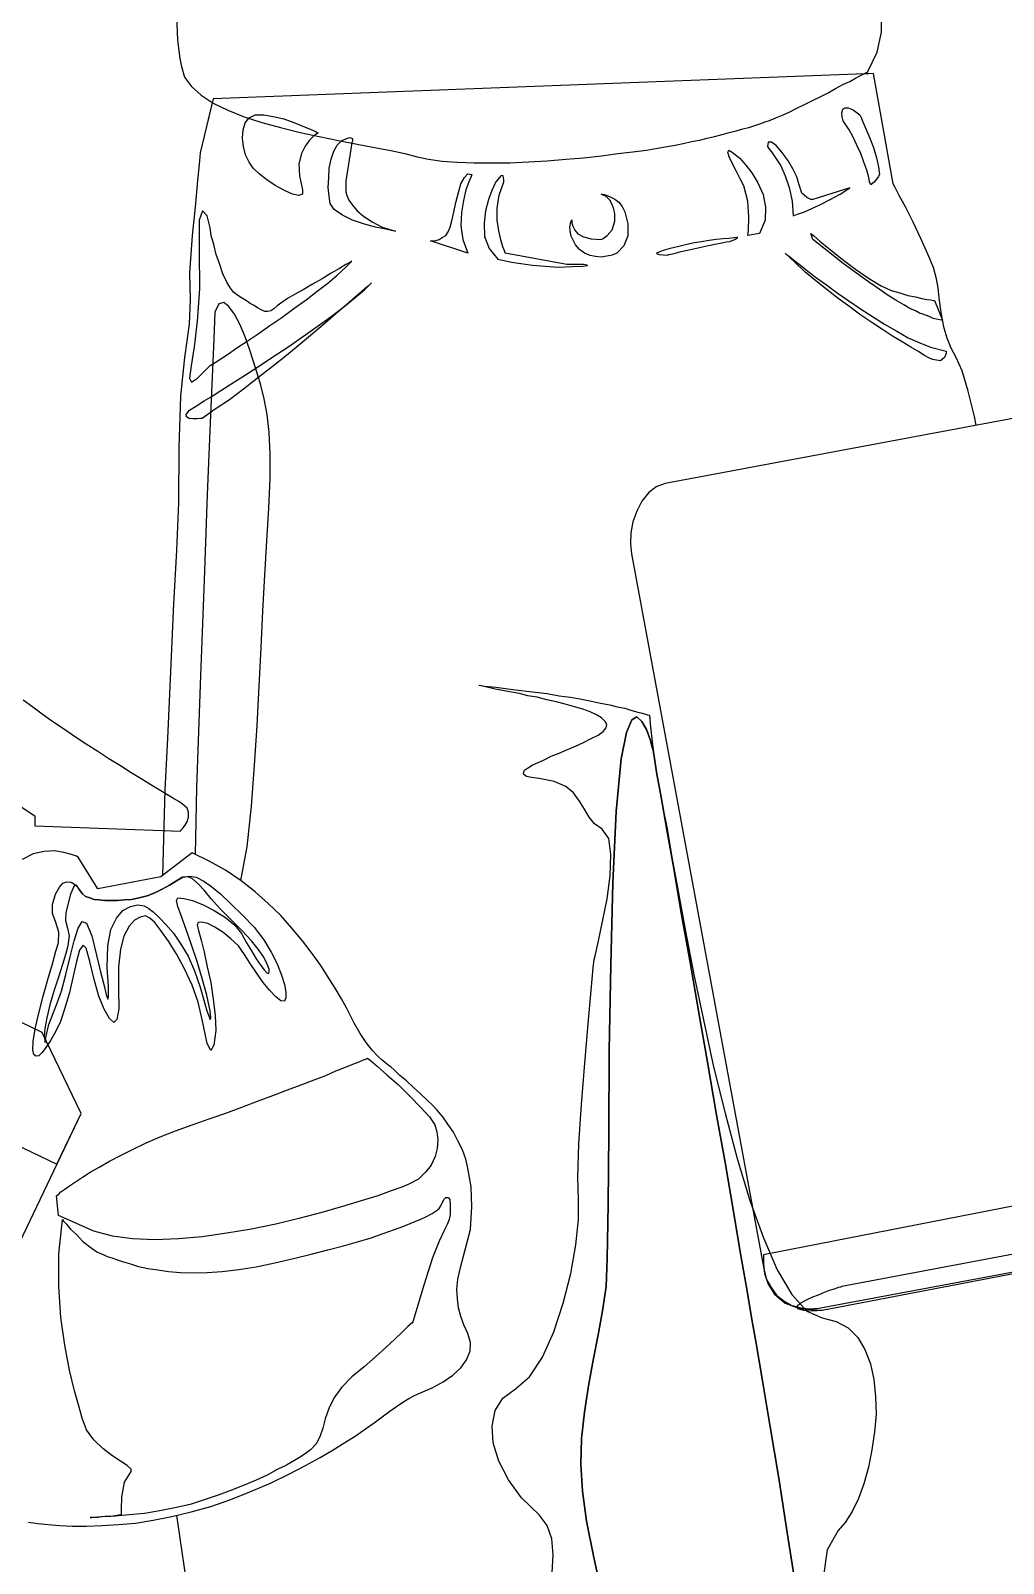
# Model space of a CAD drawing. Header units: millimetres. Extents: x -1620.99 to -1619.86, y 1846.27 to 1848.05.
# Drawn here: x -1620.681 to -1620.276, y 1846.72 to 1847.358 of the extents above; entities that cross this region are included whole.
import ezdxf

# ---------------------------------------------------------------- set-up
doc = ezdxf.new("R2010")
doc.units = ezdxf.units.MM
doc.header["$LTSCALE"] = 10
doc.layers.add('Humanos', color=2, linetype='Continuous')

msp = doc.modelspace()

# ---------------------------------------------------------------- linework, layer by layer
at = {"layer": 'Humanos'}
for points in [[(-1620.62007, 1847.36418), (-1620.61965, 1847.35451), (-1620.6186, 1847.34653), (-1620.61797, 1847.34337), (-1620.6167, 1847.33896), (-1620.61377, 1847.33497), (-1620.60977, 1847.3314), (-1620.60473, 1847.32804), (-1620.59863, 1847.32509), (-1620.59191, 1847.32236), (-1620.58456, 1847.32005), (-1620.57678, 1847.31795), (-1620.56858, 1847.31585), (-1620.5606, 1847.31416), (-1620.55261, 1847.31248), (-1620.54484, 1847.31101), (-1620.53749, 1847.30954), (-1620.53077, 1847.30828), (-1620.52488, 1847.30703), (-1620.51983, 1847.30576), (-1620.515, 1847.30471), (-1620.50933, 1847.30387), (-1620.50303, 1847.30345), (-1620.49609, 1847.30324), (-1620.48874, 1847.30324), (-1620.48117, 1847.30324), (-1620.4734, 1847.30366), (-1620.46563, 1847.30408), (-1620.45785, 1847.30471), (-1620.45029, 1847.30534), (-1620.44293, 1847.30618), (-1620.4362, 1847.30703), (-1620.4299, 1847.30786), (-1620.42423, 1847.30849), (-1620.41962, 1847.30933), (-1620.41562, 1847.30996), (-1620.41226, 1847.3106), (-1620.4089, 1847.31123), (-1620.40553, 1847.31206), (-1620.40218, 1847.3127), (-1620.39902, 1847.31353), (-1620.39587, 1847.31416), (-1620.39272, 1847.31501), (-1620.38978, 1847.31585), (-1620.38684, 1847.31648), (-1620.3841, 1847.31732), (-1620.38158, 1847.31795), (-1620.37906, 1847.31879), (-1620.37696, 1847.31942), (-1620.37485, 1847.32026), (-1620.37297, 1847.32089), (-1620.37128, 1847.32152), (-1620.36939, 1847.32236), (-1620.36729, 1847.3232), (-1620.36456, 1847.32447), (-1620.36162, 1847.32593), (-1620.35868, 1847.3274), (-1620.35531, 1847.32909), (-1620.35195, 1847.33077), (-1620.34859, 1847.33245), (-1620.34544, 1847.33412), (-1620.34249, 1847.33581), (-1620.33956, 1847.33707), (-1620.33724, 1847.33854), (-1620.33514, 1847.33959), (-1620.33346, 1847.34043), (-1620.33262, 1847.34086), (-1620.3322, 1847.34106), (-1620.3282, 1847.34926), (-1620.32632, 1847.35766), (-1620.32632, 1847.36585)], [(-1620.28688, 1847.19382), (-1620.28765, 1847.19754), (-1620.29017, 1847.20805), (-1620.2927, 1847.21646), (-1620.29522, 1847.22213), (-1620.29732, 1847.22591), (-1620.299, 1847.23011), (-1620.30026, 1847.23432), (-1620.30111, 1847.23852), (-1620.30173, 1847.24272), (-1620.30236, 1847.24692), (-1620.30278, 1847.25112), (-1620.30341, 1847.25491), (-1620.30467, 1847.25953), (-1620.30698, 1847.26521), (-1620.30993, 1847.27172), (-1620.31308, 1847.27845), (-1620.31623, 1847.28454), (-1620.31896, 1847.28958), (-1620.32085, 1847.29315), (-1620.32148, 1847.29441), (-1620.32968, 1847.34043), (-1620.60473, 1847.32992), (-1620.6102, 1847.30744), (-1620.6104, 1847.30408), (-1620.61125, 1847.29589), (-1620.6123, 1847.28475), (-1620.61355, 1847.27298), (-1620.6146, 1847.25722), (-1620.6144, 1847.24629), (-1620.61482, 1847.236), (-1620.6167, 1847.22213), (-1620.61839, 1847.20595), (-1620.61902, 1847.18452), (-1620.61923, 1847.16162), (-1620.62007, 1847.14166), (-1620.62133, 1847.11938), (-1620.62259, 1847.09122), (-1620.62385, 1847.06328), (-1620.6249, 1847.04185), (-1620.62592, 1847.00622)], [(-1620.28688, 1847.19382), (-1620.28765, 1847.19754), (-1620.29017, 1847.20805), (-1620.2927, 1847.21646), (-1620.29522, 1847.22213), (-1620.29732, 1847.22591), (-1620.299, 1847.23011), (-1620.30026, 1847.23432), (-1620.30111, 1847.23852), (-1620.30173, 1847.24272), (-1620.30236, 1847.24692), (-1620.30278, 1847.25112), (-1620.30341, 1847.25491), (-1620.30467, 1847.25953), (-1620.30698, 1847.26521), (-1620.30993, 1847.27172), (-1620.31308, 1847.27845), (-1620.31623, 1847.28454), (-1620.31896, 1847.28958), (-1620.32085, 1847.29315), (-1620.32148, 1847.29441), (-1620.32968, 1847.34043), (-1620.33367, 1847.34022), (-1620.33367, 1847.34043)], [(-1620.60515, 1847.32824), (-1620.6102, 1847.30744), (-1620.6104, 1847.30408), (-1620.61125, 1847.29589), (-1620.6123, 1847.28475), (-1620.61355, 1847.27298), (-1620.6146, 1847.25722), (-1620.6144, 1847.24629), (-1620.61482, 1847.236), (-1620.6167, 1847.22213), (-1620.61839, 1847.20595), (-1620.61902, 1847.18452), (-1620.61923, 1847.16162), (-1620.62007, 1847.14166), (-1620.62133, 1847.11938), (-1620.62259, 1847.09122), (-1620.62385, 1847.06328), (-1620.6249, 1847.04185), (-1620.62592, 1847.00622)], [(-1620.56102, 1847.31563), (-1620.56145, 1847.31543), (-1620.56291, 1847.31438), (-1620.5646, 1847.3127), (-1620.56648, 1847.31018), (-1620.56795, 1847.30703), (-1620.56901, 1847.30282), (-1620.5688, 1847.29778), (-1620.56753, 1847.29189), (-1620.56753, 1847.29021), (-1620.56901, 1847.28958), (-1620.57174, 1847.29021), (-1620.5751, 1847.29169), (-1620.57889, 1847.29379), (-1620.58246, 1847.29609), (-1620.58561, 1847.29861), (-1620.58813, 1847.30093), (-1620.58981, 1847.30345), (-1620.59128, 1847.3066), (-1620.59212, 1847.30996), (-1620.59254, 1847.31353), (-1620.59233, 1847.3169), (-1620.59149, 1847.31984), (-1620.58981, 1847.32194), (-1620.58729, 1847.3232), (-1620.58372, 1847.3232), (-1620.57972, 1847.32257), (-1620.57531, 1847.32152), (-1620.57111, 1847.32005), (-1620.56712, 1847.31837), (-1620.56396, 1847.31711), (-1620.56186, 1847.31606), (-1620.56102, 1847.31563)], [(-1620.33535, 1847.3232), (-1620.33494, 1847.32236), (-1620.33409, 1847.32026), (-1620.33283, 1847.31732), (-1620.33115, 1847.31353), (-1620.32968, 1847.30954), (-1620.32842, 1847.30534), (-1620.32758, 1847.30156), (-1620.32715, 1847.29841), (-1620.32779, 1847.29736), (-1620.32925, 1847.29526), (-1620.33073, 1847.29399), (-1620.33136, 1847.29526), (-1620.33157, 1847.29714), (-1620.33241, 1847.30009), (-1620.33367, 1847.30345), (-1620.33494, 1847.30703), (-1620.33661, 1847.3106), (-1620.33829, 1847.31416), (-1620.33977, 1847.3169), (-1620.34124, 1847.319), (-1620.34229, 1847.32068), (-1620.34271, 1847.32236), (-1620.34292, 1847.32404), (-1620.34249, 1847.32552), (-1620.34166, 1847.32614), (-1620.34019, 1847.32614), (-1620.33809, 1847.3253), (-1620.33535, 1847.3232)], [(-1620.54694, 1847.31165), (-1620.54736, 1847.30891), (-1620.54841, 1847.30261), (-1620.54946, 1847.29567), (-1620.54946, 1847.29105), (-1620.54904, 1847.28958), (-1620.54821, 1847.28769), (-1620.54674, 1847.28559), (-1620.54484, 1847.28327), (-1620.54211, 1847.28097), (-1620.53854, 1847.27865), (-1620.53434, 1847.27635), (-1620.52887, 1847.27466), (-1620.52992, 1847.27487), (-1620.53287, 1847.2755), (-1620.53707, 1847.27635), (-1620.54169, 1847.2776), (-1620.54674, 1847.27928), (-1620.55094, 1847.28139), (-1620.5543, 1847.2837), (-1620.55598, 1847.28622), (-1620.5564, 1847.28937), (-1620.55682, 1847.29294), (-1620.55661, 1847.29694), (-1620.5564, 1847.30093), (-1620.55556, 1847.30471), (-1620.55451, 1847.30808), (-1620.55304, 1847.3106), (-1620.55114, 1847.31248), (-1620.54799, 1847.31375), (-1620.54674, 1847.31333), (-1620.54674, 1847.31228), (-1620.54694, 1847.31165)], [(-1620.38536, 1847.30513), (-1620.38473, 1847.30429), (-1620.38284, 1847.30219), (-1620.38032, 1847.29904), (-1620.3778, 1847.29484), (-1620.3757, 1847.29), (-1620.37465, 1847.28475), (-1620.37485, 1847.27928), (-1620.37717, 1847.27382), (-1620.382, 1847.27298), (-1620.38179, 1847.27508), (-1620.38158, 1847.28055), (-1620.382, 1847.28727), (-1620.38368, 1847.29357), (-1620.38516, 1847.29651), (-1620.38684, 1847.29988), (-1620.38851, 1847.30303), (-1620.38978, 1847.30576), (-1620.39041, 1847.30765), (-1620.38999, 1847.30849), (-1620.38851, 1847.30765), (-1620.38536, 1847.30513)], [(-1620.3738, 1847.30996), (-1620.37339, 1847.30933), (-1620.37212, 1847.30786), (-1620.37045, 1847.30534), (-1620.36834, 1847.30198), (-1620.36645, 1847.29778), (-1620.36477, 1847.29294), (-1620.36351, 1847.28727), (-1620.36309, 1847.28117), (-1620.36246, 1847.28139), (-1620.36098, 1847.28202), (-1620.35846, 1847.28285), (-1620.35531, 1847.28412), (-1620.35174, 1847.2858), (-1620.34775, 1847.2879), (-1620.34354, 1847.29021), (-1620.33956, 1847.29274), (-1620.35489, 1847.2879), (-1620.35573, 1847.2879), (-1620.35741, 1847.28874), (-1620.35951, 1847.29063), (-1620.36078, 1847.29441), (-1620.36162, 1847.29736), (-1620.3633, 1847.30072), (-1620.3654, 1847.30429), (-1620.36792, 1847.30765), (-1620.37023, 1847.31038), (-1620.37212, 1847.31185), (-1620.3736, 1847.31185), (-1620.3738, 1847.30996)], [(-1620.49694, 1847.29841), (-1620.49735, 1847.29756), (-1620.49819, 1847.29526), (-1620.49946, 1847.29189), (-1620.50051, 1847.28748), (-1620.50134, 1847.28244), (-1620.50156, 1847.27697), (-1620.50072, 1847.2713), (-1620.49861, 1847.26563), (-1620.51416, 1847.27067), (-1620.51395, 1847.27067), (-1620.51311, 1847.27067), (-1620.51206, 1847.27088), (-1620.51059, 1847.2713), (-1620.50933, 1847.27214), (-1620.50786, 1847.27298), (-1620.50681, 1847.27445), (-1620.50597, 1847.27635), (-1620.50534, 1847.27907), (-1620.50449, 1847.28265), (-1620.50366, 1847.28664), (-1620.50261, 1847.29084), (-1620.50156, 1847.29441), (-1620.50009, 1847.29714), (-1620.49861, 1847.29861), (-1620.49694, 1847.29841)], [(-1620.48705, 1847.29526), (-1620.48748, 1847.29441), (-1620.48874, 1847.29169), (-1620.49, 1847.2879), (-1620.49126, 1847.28327), (-1620.49189, 1847.27802), (-1620.49168, 1847.27256), (-1620.48979, 1847.26751), (-1620.48622, 1847.26311), (-1620.48558, 1847.26289), (-1620.48348, 1847.26248), (-1620.48055, 1847.26184), (-1620.47655, 1847.26121), (-1620.47171, 1847.26058), (-1620.46646, 1847.26016), (-1620.461, 1847.25974), (-1620.45512, 1847.25995), (-1620.4507, 1847.26016), (-1620.44882, 1847.26038), (-1620.44902, 1847.26058), (-1620.45049, 1847.26079), (-1620.45259, 1847.26079), (-1620.45491, 1847.26079), (-1620.45659, 1847.26079), (-1620.45743, 1847.26079), (-1620.48307, 1847.26563), (-1620.48327, 1847.26626), (-1620.48412, 1847.26815), (-1620.48495, 1847.27109), (-1620.4858, 1847.27487), (-1620.48643, 1847.27928), (-1620.48643, 1847.28433), (-1620.48558, 1847.28979), (-1620.4837, 1847.29526), (-1620.4837, 1847.29609), (-1620.4839, 1847.29778), (-1620.48475, 1847.29799), (-1620.48705, 1847.29526)], [(-1620.45532, 1847.2795), (-1620.45532, 1847.27907), (-1620.45532, 1847.27802), (-1620.45491, 1847.27677), (-1620.45407, 1847.27508), (-1620.45281, 1847.27361), (-1620.45049, 1847.27235), (-1620.44734, 1847.27151), (-1620.44314, 1847.2713), (-1620.4423, 1847.27172), (-1620.44062, 1847.27298), (-1620.43852, 1847.27529), (-1620.43747, 1847.27887), (-1620.43747, 1847.27928), (-1620.43747, 1847.28033), (-1620.43747, 1847.28202), (-1620.43788, 1847.2839), (-1620.43852, 1847.2858), (-1620.43957, 1847.28769), (-1620.44104, 1847.28916), (-1620.44314, 1847.29021), (-1620.44272, 1847.29021), (-1620.44188, 1847.29), (-1620.44062, 1847.28958), (-1620.43915, 1847.28895), (-1620.43747, 1847.28811), (-1620.43578, 1847.28685), (-1620.43431, 1847.28496), (-1620.43326, 1847.28285), (-1620.432, 1847.27782), (-1620.432, 1847.27277), (-1620.43368, 1847.26857), (-1620.43663, 1847.26563), (-1620.43852, 1847.26478), (-1620.44083, 1847.26436), (-1620.44314, 1847.26395), (-1620.44545, 1847.26416), (-1620.44777, 1847.26458), (-1620.45007, 1847.26563), (-1620.45217, 1847.2671), (-1620.45386, 1847.26899), (-1620.45575, 1847.27298), (-1620.45617, 1847.27635), (-1620.45575, 1847.27865), (-1620.45532, 1847.2795)], [(-1620.60599, 1847.21876), (-1620.60536, 1847.21919), (-1620.60389, 1847.22003), (-1620.60158, 1847.2215), (-1620.59843, 1847.2236), (-1620.59486, 1847.22612), (-1620.59065, 1847.22885), (-1620.58602, 1847.232), (-1620.58119, 1847.23537), (-1620.57615, 1847.23873), (-1620.57111, 1847.24251), (-1620.56607, 1847.24609), (-1620.56145, 1847.24966), (-1620.55703, 1847.25302), (-1620.55304, 1847.25638), (-1620.54968, 1847.25953), (-1620.54694, 1847.26226), (-1620.54757, 1847.26184), (-1620.54946, 1847.26079), (-1620.55219, 1847.25911), (-1620.55556, 1847.25722), (-1620.55934, 1847.25491), (-1620.56333, 1847.25259), (-1620.56733, 1847.25029), (-1620.5709, 1847.24839), (-1620.57384, 1847.24672), (-1620.57615, 1847.24504), (-1620.57804, 1847.24356), (-1620.57952, 1847.2423), (-1620.58077, 1847.24146), (-1620.58204, 1847.24125), (-1620.58329, 1847.24125), (-1620.58477, 1847.24188), (-1620.58624, 1847.24272), (-1620.58771, 1847.24377), (-1620.58939, 1847.24461), (-1620.59086, 1847.24567), (-1620.59233, 1847.2465), (-1620.59359, 1847.24734), (-1620.59506, 1847.24839), (-1620.59633, 1847.24924), (-1620.59758, 1847.25092), (-1620.59906, 1847.25344), (-1620.60074, 1847.25701), (-1620.602, 1847.26079), (-1620.60347, 1847.265), (-1620.60452, 1847.2692), (-1620.60557, 1847.27298), (-1620.60599, 1847.27613), (-1620.60725, 1847.28117), (-1620.60915, 1847.28327), (-1620.61061, 1847.27928), (-1620.61061, 1847.26646), (-1620.6104, 1847.25071), (-1620.61145, 1847.23725), (-1620.61272, 1847.22655), (-1620.61397, 1847.21856), (-1620.6146, 1847.21351), (-1620.61377, 1847.21183), (-1620.61125, 1847.21351), (-1620.60599, 1847.21876)], [(-1620.41562, 1847.26478), (-1620.41478, 1847.265), (-1620.41268, 1847.26541), (-1620.40973, 1847.26626), (-1620.40595, 1847.2671), (-1620.40218, 1847.26793), (-1620.39839, 1847.26878), (-1620.39503, 1847.26941), (-1620.39272, 1847.26983), (-1620.39104, 1847.27025), (-1620.38956, 1847.27046), (-1620.38851, 1847.27088), (-1620.38746, 1847.2713), (-1620.38684, 1847.27172), (-1620.38641, 1847.27193), (-1620.38621, 1847.27214), (-1620.38621, 1847.27214), (-1620.38662, 1847.27214), (-1620.38789, 1847.27193), (-1620.38999, 1847.27172), (-1620.39229, 1847.27151), (-1620.39524, 1847.2713), (-1620.39818, 1847.27088), (-1620.40133, 1847.27025), (-1620.40428, 1847.26983), (-1620.40743, 1847.2692), (-1620.41079, 1847.26836), (-1620.41436, 1847.26751), (-1620.4173, 1847.26668), (-1620.4194, 1847.26583), (-1620.42004, 1847.26541), (-1620.41899, 1847.265), (-1620.41562, 1847.26478)], [(-1620.30678, 1847.23936), (-1620.30698, 1847.23936), (-1620.30741, 1847.23957), (-1620.30804, 1847.23978), (-1620.30909, 1847.2402), (-1620.31056, 1847.24062), (-1620.31224, 1847.24146), (-1620.31455, 1847.24251), (-1620.31707, 1847.24399), (-1620.32001, 1847.24567), (-1620.32358, 1847.24797), (-1620.32737, 1847.25049), (-1620.33178, 1847.25365), (-1620.33682, 1847.25722), (-1620.34229, 1847.26121), (-1620.34838, 1847.26605), (-1620.35489, 1847.2713), (-1620.35573, 1847.27382), (-1620.35468, 1847.27298), (-1620.35195, 1847.27046), (-1620.34775, 1847.2671), (-1620.34271, 1847.26311), (-1620.33724, 1847.2589), (-1620.33178, 1847.25512), (-1620.32653, 1847.25197), (-1620.32232, 1847.25007), (-1620.31875, 1847.24902), (-1620.31539, 1847.24797), (-1620.31224, 1847.24734), (-1620.30951, 1847.24672), (-1620.30741, 1847.24629), (-1620.30573, 1847.24609), (-1620.30467, 1847.24587), (-1620.30426, 1847.24587), (-1620.30089, 1847.23768), (-1620.30152, 1847.23768), (-1620.30278, 1847.23789), (-1620.30488, 1847.23831), (-1620.30678, 1847.23936)], [(-1620.36645, 1847.26563), (-1620.36603, 1847.26521), (-1620.36477, 1847.26436), (-1620.36288, 1847.26268), (-1620.36015, 1847.26058), (-1620.357, 1847.25806), (-1620.35343, 1847.25533), (-1620.34922, 1847.25239), (-1620.34481, 1847.24902), (-1620.33997, 1847.24567), (-1620.33514, 1847.2423), (-1620.3301, 1847.23915), (-1620.32505, 1847.236), (-1620.32001, 1847.23305), (-1620.31518, 1847.23033), (-1620.31035, 1847.22822), (-1620.30593, 1847.22633), (-1620.29942, 1847.22465), (-1620.29942, 1847.22381), (-1620.30005, 1847.22213), (-1620.30173, 1847.22066), (-1620.30509, 1847.22129), (-1620.30656, 1847.22192), (-1620.30846, 1847.22297), (-1620.31119, 1847.22465), (-1620.31413, 1847.22633), (-1620.3177, 1847.22865), (-1620.3217, 1847.23095), (-1620.3259, 1847.23368), (-1620.33031, 1847.23663), (-1620.33494, 1847.23978), (-1620.33956, 1847.24314), (-1620.34439, 1847.24672), (-1620.34901, 1847.25029), (-1620.35363, 1847.25407), (-1620.35826, 1847.25785), (-1620.36246, 1847.26184), (-1620.36645, 1847.26563)], [(-1619.94199, 1847.25827), (-1620.41647, 1847.1696), (-1620.42024, 1847.16814), (-1620.42339, 1847.16562), (-1620.42612, 1847.16225), (-1620.42822, 1847.15805), (-1620.4299, 1847.15363), (-1620.43074, 1847.14901), (-1620.43095, 1847.14439), (-1620.43053, 1847.14019), (-1620.37527, 1846.84159), (-1620.37422, 1846.83781), (-1620.37234, 1846.83445), (-1620.37002, 1846.8313), (-1620.36708, 1846.82899), (-1620.36393, 1846.82709), (-1620.36015, 1846.82604), (-1620.35636, 1846.82562), (-1620.35238, 1846.82584), (-1619.8779, 1846.91451)], [(-1619.94199, 1847.25827), (-1620.41647, 1847.1696), (-1620.42024, 1847.16814), (-1620.42339, 1847.16562), (-1620.42612, 1847.16225), (-1620.42822, 1847.15805), (-1620.4299, 1847.15363), (-1620.43074, 1847.14901), (-1620.43095, 1847.14439), (-1620.43053, 1847.14019), (-1620.37527, 1846.84159), (-1620.37422, 1846.83781), (-1620.37234, 1846.83445), (-1620.37002, 1846.8313), (-1620.36708, 1846.82899), (-1620.36393, 1846.82709), (-1620.36015, 1846.82604), (-1620.35636, 1846.82562), (-1620.35238, 1846.82584), (-1619.8779, 1846.91451)], [(-1620.61103, 1847.20237), (-1620.6104, 1847.2028), (-1620.60851, 1847.20406), (-1620.60557, 1847.20574), (-1620.60158, 1847.20826), (-1620.59696, 1847.21121), (-1620.5917, 1847.21456), (-1620.58582, 1847.21835), (-1620.57994, 1847.22234), (-1620.57363, 1847.22633), (-1620.56753, 1847.23075), (-1620.56145, 1847.23495), (-1620.55556, 1847.23915), (-1620.55031, 1847.24314), (-1620.54568, 1847.24692), (-1620.54169, 1847.25029), (-1620.53875, 1847.25323), (-1620.53917, 1847.25281), (-1620.54064, 1847.25154), (-1620.54274, 1847.24966), (-1620.54568, 1847.24714), (-1620.54926, 1847.24399), (-1620.55346, 1847.24041), (-1620.55808, 1847.23642), (-1620.56333, 1847.232), (-1620.56858, 1847.2276), (-1620.57426, 1847.22297), (-1620.58014, 1847.21814), (-1620.58624, 1847.21351), (-1620.59212, 1847.20889), (-1620.59801, 1847.20447), (-1620.60389, 1847.20049), (-1620.60935, 1847.1967), (-1620.60998, 1847.1967), (-1620.61145, 1847.19649), (-1620.61313, 1847.19649), (-1620.61482, 1847.1967), (-1620.61587, 1847.19734), (-1620.61608, 1847.19839), (-1620.6146, 1847.20007), (-1620.61103, 1847.20237)], [(-1620.59323, 1847.00407), (-1620.59065, 1847.0181), (-1620.58876, 1847.03512), (-1620.5875, 1847.05214), (-1620.58645, 1847.06875), (-1620.58561, 1847.08514), (-1620.58477, 1847.10111), (-1620.58414, 1847.11645), (-1620.58329, 1847.13136), (-1620.58246, 1847.14565), (-1620.58162, 1847.15931), (-1620.58099, 1847.17171), (-1620.58099, 1847.182), (-1620.5814, 1847.19082), (-1620.58224, 1847.19839), (-1620.58351, 1847.2049), (-1620.58497, 1847.21057), (-1620.58645, 1847.21561), (-1620.58792, 1847.22045), (-1620.5896, 1847.22549), (-1620.59149, 1847.23075), (-1620.59359, 1847.236), (-1620.59591, 1847.2402), (-1620.59821, 1847.24335), (-1620.60031, 1847.24504), (-1620.60241, 1847.2444), (-1620.6041, 1847.24104)], [(-1620.6041, 1847.24104), (-1620.60452, 1847.2297), (-1620.60578, 1847.20132), (-1620.60725, 1847.16498), (-1620.60851, 1847.12926), (-1620.60998, 1847.08954), (-1620.61166, 1847.04269), (-1620.61233, 1847.01501)], [(-1620.46352, 1846.71573), (-1620.46311, 1846.72308), (-1620.46373, 1846.7298), (-1620.46563, 1846.73527), (-1620.46898, 1846.73969), (-1620.47634, 1846.74682), (-1620.4818, 1846.75439), (-1620.4858, 1846.76216), (-1620.4881, 1846.76973), (-1620.48853, 1846.77667), (-1620.48727, 1846.78317), (-1620.48412, 1846.78843), (-1620.47886, 1846.79221), (-1620.47298, 1846.79726), (-1620.46751, 1846.80545), (-1620.46289, 1846.81596), (-1620.4589, 1846.82794), (-1620.45575, 1846.84033), (-1620.45364, 1846.85231), (-1620.45259, 1846.86282), (-1620.45259, 1846.87101), (-1620.45281, 1846.88047), (-1620.45239, 1846.89433), (-1620.45134, 1846.91072), (-1620.44987, 1846.92796), (-1620.4486, 1846.94435), (-1620.44734, 1846.95822), (-1620.4465, 1846.96767), (-1620.44608, 1846.97124), (-1620.44545, 1846.97334), (-1620.44419, 1846.97902), (-1620.44251, 1846.987), (-1620.44062, 1846.99646), (-1620.43936, 1847.00612), (-1620.43915, 1847.01495), (-1620.43999, 1847.02168), (-1620.44272, 1847.02546), (-1620.44587, 1847.02777), (-1620.44819, 1847.0305), (-1620.45007, 1847.03387), (-1620.45217, 1847.03722), (-1620.4547, 1847.04059), (-1620.45785, 1847.04332), (-1620.46268, 1847.04542), (-1620.46898, 1847.04668), (-1620.47214, 1847.0471), (-1620.47424, 1847.04752), (-1620.47529, 1847.04836), (-1620.4755, 1847.04899), (-1620.47508, 1847.05004), (-1620.47382, 1847.05088), (-1620.47193, 1847.05214), (-1620.46961, 1847.05319), (-1620.46688, 1847.05446), (-1620.46394, 1847.05593), (-1620.46058, 1847.05719), (-1620.45722, 1847.05866), (-1620.45386, 1847.06013), (-1620.45049, 1847.0616), (-1620.44734, 1847.06328), (-1620.4444, 1847.06475), (-1620.4423, 1847.06622), (-1620.44104, 1847.0677), (-1620.44083, 1847.06916), (-1620.44146, 1847.07043), (-1620.44293, 1847.0719), (-1620.44503, 1847.07315), (-1620.44777, 1847.07442), (-1620.4507, 1847.07547), (-1620.45427, 1847.07652), (-1620.45806, 1847.07757), (-1620.46184, 1847.07862), (-1620.46583, 1847.07946), (-1620.46983, 1847.08051), (-1620.47361, 1847.08114), (-1620.47718, 1847.08198), (-1620.48055, 1847.08261), (-1620.48727, 1847.08387), (-1620.49189, 1847.08492), (-1620.49399, 1847.08534), (-1620.49399, 1847.08555), (-1620.49168, 1847.08514), (-1620.48705, 1847.08472), (-1620.47991, 1847.08366), (-1620.47066, 1847.08261), (-1620.46563, 1847.08198), (-1620.46058, 1847.08114), (-1620.45596, 1847.08051), (-1620.45134, 1847.07967), (-1620.44713, 1847.07883), (-1620.44335, 1847.07799), (-1620.43957, 1847.07736), (-1620.43642, 1847.07652), (-1620.43326, 1847.07589), (-1620.43074, 1847.07505), (-1620.42843, 1847.07442), (-1620.42654, 1847.074), (-1620.42507, 1847.07358), (-1620.42381, 1847.07315), (-1620.42318, 1847.07295), (-1620.42297, 1847.07295), (-1620.42276, 1847.06938), (-1620.42172, 1847.06076), (-1620.42024, 1847.04941), (-1620.41814, 1847.03849), (-1620.4173, 1847.03387), (-1620.41562, 1847.02567), (-1620.41373, 1847.0139), (-1620.411, 1846.99961), (-1620.40806, 1846.98301), (-1620.40448, 1846.96494), (-1620.40049, 1846.94603), (-1620.39629, 1846.92649), (-1620.39146, 1846.90715), (-1620.38641, 1846.88824), (-1620.38116, 1846.8708), (-1620.37549, 1846.85525), (-1620.36982, 1846.84181), (-1620.36372, 1846.83151), (-1620.35741, 1846.82457), (-1620.35111, 1846.82184), (-1620.34523, 1846.82037), (-1620.34019, 1846.81764), (-1620.33619, 1846.81365), (-1620.33325, 1846.8086), (-1620.33094, 1846.80272), (-1620.32947, 1846.79621), (-1620.32884, 1846.78906), (-1620.32863, 1846.78171), (-1620.32925, 1846.77435), (-1620.33031, 1846.76678), (-1620.33178, 1846.75965), (-1620.33367, 1846.75271), (-1620.33599, 1846.74662), (-1620.3385, 1846.74115), (-1620.34144, 1846.73653), (-1620.34439, 1846.73317), (-1620.34901, 1846.72518), (-1620.35069, 1846.71341)], [(-1620.68563, 1847.03533), (-1620.67911, 1847.03113), (-1620.67911, 1847.02693), (-1620.61839, 1847.02462), (-1620.61818, 1847.02503), (-1620.61734, 1847.02588), (-1620.6165, 1847.02713), (-1620.61545, 1847.02882), (-1620.61502, 1847.03071), (-1620.61502, 1847.0326), (-1620.61565, 1847.03428), (-1620.61755, 1847.03597), (-1620.61902, 1847.03702), (-1620.62133, 1847.03827), (-1620.62406, 1847.03995), (-1620.62721, 1847.04185), (-1620.63079, 1847.04395), (-1620.63478, 1847.04647), (-1620.63898, 1847.04899), (-1620.64339, 1847.05193), (-1620.64823, 1847.05488), (-1620.65285, 1847.05781), (-1620.65768, 1847.06096), (-1620.66252, 1847.06412), (-1620.66714, 1847.06727), (-1620.67155, 1847.07021), (-1620.67596, 1847.07337), (-1620.67996, 1847.0763), (-1620.68395, 1847.07925)], [(-1620.68563, 1847.03533), (-1620.67911, 1847.03113), (-1620.67911, 1847.02693), (-1620.61839, 1847.02462), (-1620.61818, 1847.02503), (-1620.61734, 1847.02588), (-1620.6165, 1847.02713), (-1620.61545, 1847.02882), (-1620.61502, 1847.03071), (-1620.61502, 1847.0326), (-1620.61565, 1847.03428), (-1620.61755, 1847.03597), (-1620.61902, 1847.03702), (-1620.62133, 1847.03827), (-1620.62406, 1847.03995), (-1620.62721, 1847.04185), (-1620.63079, 1847.04395), (-1620.63478, 1847.04647), (-1620.63898, 1847.04899), (-1620.64339, 1847.05193), (-1620.64823, 1847.05488), (-1620.65285, 1847.05781), (-1620.65768, 1847.06096), (-1620.66252, 1847.06412), (-1620.66714, 1847.06727), (-1620.67155, 1847.07021), (-1620.67596, 1847.07337), (-1620.67996, 1847.0763), (-1620.68395, 1847.07925)], [(-1620.36183, 1846.70858), (-1620.36561, 1846.73233), (-1620.36918, 1846.75502), (-1620.37275, 1846.77645), (-1620.3759, 1846.79558), (-1620.37864, 1846.81197), (-1620.38032, 1846.82121), (-1620.38242, 1846.83382), (-1620.38516, 1846.84937), (-1620.38809, 1846.86702), (-1620.39146, 1846.88656), (-1620.39524, 1846.90715), (-1620.39881, 1846.92838), (-1620.4026, 1846.94981), (-1620.40617, 1846.97083), (-1620.40973, 1846.99057), (-1620.41289, 1847.00907), (-1620.41583, 1847.02525), (-1620.41814, 1847.0389), (-1620.42004, 1847.0492), (-1620.42109, 1847.05593), (-1620.4215, 1847.05824), (-1620.42192, 1847.05971), (-1620.42276, 1847.06286), (-1620.42423, 1847.06706), (-1620.42612, 1847.07043), (-1620.42822, 1847.07232), (-1620.43032, 1847.07105), (-1620.43263, 1847.0658), (-1620.43473, 1847.05488), (-1620.43683, 1847.03282), (-1620.43831, 1847.00319), (-1620.43915, 1846.96893), (-1620.43978, 1846.93321), (-1620.43999, 1846.89875), (-1620.4402, 1846.86891), (-1620.44062, 1846.84664), (-1620.44104, 1846.83487), (-1620.44251, 1846.82479), (-1620.4444, 1846.8147), (-1620.4465, 1846.80419), (-1620.44839, 1846.79348), (-1620.45007, 1846.78255), (-1620.45134, 1846.77162), (-1620.45154, 1846.7607), (-1620.45092, 1846.74956), (-1620.44924, 1846.73716), (-1620.44629, 1846.72266), (-1620.44272, 1846.70606)], [(-1620.44272, 1846.70606), (-1620.44629, 1846.72266), (-1620.44924, 1846.73716), (-1620.45092, 1846.74956), (-1620.45154, 1846.7607), (-1620.45134, 1846.77162), (-1620.45007, 1846.78255), (-1620.44839, 1846.79348), (-1620.4465, 1846.80419), (-1620.4444, 1846.8147), (-1620.44251, 1846.82479), (-1620.44104, 1846.83487), (-1620.44062, 1846.84664), (-1620.4402, 1846.86891), (-1620.43999, 1846.89875), (-1620.43978, 1846.93321), (-1620.43915, 1846.96893), (-1620.43831, 1847.00319), (-1620.43683, 1847.03282), (-1620.43473, 1847.05488), (-1620.43263, 1847.0658), (-1620.43032, 1847.07105), (-1620.42822, 1847.07232), (-1620.42612, 1847.07043), (-1620.42423, 1847.06706), (-1620.42276, 1847.06286), (-1620.42192, 1847.05971), (-1620.4215, 1847.05824), (-1620.42109, 1847.05593), (-1620.42004, 1847.0492), (-1620.41814, 1847.0389), (-1620.41583, 1847.02525), (-1620.41289, 1847.00907), (-1620.40973, 1846.99057), (-1620.40617, 1846.97083), (-1620.4026, 1846.94981), (-1620.39881, 1846.92838), (-1620.39524, 1846.90715), (-1620.39146, 1846.88656), (-1620.38809, 1846.86702), (-1620.38516, 1846.84937), (-1620.38242, 1846.83382), (-1620.38032, 1846.82121), (-1620.37864, 1846.81197), (-1620.3759, 1846.79558), (-1620.37275, 1846.77645), (-1620.36918, 1846.75502), (-1620.36561, 1846.73233), (-1620.36183, 1846.70858)], [(-1620.44272, 1846.70606), (-1620.44629, 1846.72266), (-1620.44924, 1846.73716), (-1620.45092, 1846.74956), (-1620.45154, 1846.7607), (-1620.45134, 1846.77162), (-1620.45007, 1846.78255), (-1620.44839, 1846.79348), (-1620.4465, 1846.80419), (-1620.4444, 1846.8147), (-1620.44251, 1846.82479), (-1620.44104, 1846.83487), (-1620.44062, 1846.84664), (-1620.4402, 1846.86891), (-1620.43999, 1846.89875), (-1620.43978, 1846.93321), (-1620.43915, 1846.96893), (-1620.43831, 1847.00319), (-1620.43683, 1847.03282), (-1620.43473, 1847.05488), (-1620.43263, 1847.0658), (-1620.43032, 1847.07105), (-1620.42822, 1847.07232), (-1620.42612, 1847.07043), (-1620.42423, 1847.06706), (-1620.42276, 1847.06286), (-1620.42192, 1847.05971), (-1620.4215, 1847.05824), (-1620.42109, 1847.05593), (-1620.42004, 1847.0492), (-1620.41814, 1847.0389), (-1620.41583, 1847.02525), (-1620.41289, 1847.00907), (-1620.40973, 1846.99057), (-1620.40617, 1846.97083), (-1620.4026, 1846.94981), (-1620.39881, 1846.92838), (-1620.39524, 1846.90715), (-1620.39146, 1846.88656), (-1620.38809, 1846.86702), (-1620.38516, 1846.84937), (-1620.38242, 1846.83382), (-1620.38032, 1846.82121), (-1620.37864, 1846.81197), (-1620.3759, 1846.79558), (-1620.37275, 1846.77645), (-1620.36918, 1846.75502), (-1620.36561, 1846.73233), (-1620.36183, 1846.70858)], [(-1620.68164, 1846.73674), (-1620.67786, 1846.73611), (-1620.67365, 1846.73569), (-1620.66861, 1846.73527), (-1620.66335, 1846.73506), (-1620.65747, 1846.73506), (-1620.65096, 1846.73527), (-1620.64423, 1846.73569), (-1620.63709, 1846.73632), (-1620.62974, 1846.73758), (-1620.62196, 1846.73905), (-1620.61397, 1846.74094), (-1620.60578, 1846.74326), (-1620.59738, 1846.74619), (-1620.58876, 1846.74956), (-1620.58057, 1846.75313), (-1620.57321, 1846.7567), (-1620.56628, 1846.76028), (-1620.56018, 1846.76363), (-1620.55472, 1846.76678), (-1620.54989, 1846.76994), (-1620.54526, 1846.77288), (-1620.54127, 1846.77562), (-1620.5377, 1846.77814), (-1620.53434, 1846.78066), (-1620.53118, 1846.78297), (-1620.52845, 1846.78486), (-1620.52572, 1846.78675), (-1620.5232, 1846.78822), (-1620.52088, 1846.78948), (-1620.51836, 1846.79053), (-1620.51353, 1846.79264), (-1620.50891, 1846.79516), (-1620.50492, 1846.79789), (-1620.50156, 1846.80104), (-1620.49924, 1846.8044), (-1620.49777, 1846.80798), (-1620.49756, 1846.81155), (-1620.49861, 1846.81533), (-1620.50029, 1846.8189), (-1620.50156, 1846.82247), (-1620.50261, 1846.82604), (-1620.50303, 1846.82982), (-1620.50324, 1846.83382), (-1620.50282, 1846.83802), (-1620.50177, 1846.84286), (-1620.50029, 1846.84811), (-1620.49756, 1846.85862), (-1620.49694, 1846.86807), (-1620.49735, 1846.87647), (-1620.49861, 1846.88425), (-1620.49946, 1846.88803), (-1620.50092, 1846.89181), (-1620.50282, 1846.8956), (-1620.50471, 1846.89917), (-1620.50702, 1846.90253), (-1620.50912, 1846.90568), (-1620.51143, 1846.90842), (-1620.51333, 1846.91052), (-1620.51563, 1846.91262), (-1620.51836, 1846.91514), (-1620.52131, 1846.91787), (-1620.52425, 1846.92061), (-1620.52698, 1846.92291), (-1620.52929, 1846.92501), (-1620.53077, 1846.92649), (-1620.5314, 1846.92691), (-1620.53182, 1846.92711), (-1620.53287, 1846.92796), (-1620.53434, 1846.92921), (-1620.53622, 1846.9309), (-1620.53854, 1846.93342), (-1620.54106, 1846.93657), (-1620.54358, 1846.94035), (-1620.54611, 1846.94498), (-1620.54757, 1846.94771), (-1620.54926, 1846.95107), (-1620.55136, 1846.95485), (-1620.55388, 1846.95927), (-1620.55682, 1846.96389), (-1620.55997, 1846.96872), (-1620.56355, 1846.97376), (-1620.56753, 1846.97902), (-1620.57195, 1846.98427), (-1620.57657, 1846.98952), (-1620.58182, 1846.99457), (-1620.58729, 1846.9994), (-1620.59317, 1847.00402), (-1620.59968, 1847.00844), (-1620.60641, 1847.01222), (-1620.61355, 1847.01558), (-1620.62659, 1847.00571), (-1620.65285, 1847.00066), (-1620.66104, 1847.0139), (-1620.66167, 1847.01432), (-1620.66377, 1847.01495), (-1620.66692, 1847.01579), (-1620.67071, 1847.01643), (-1620.67512, 1847.01621), (-1620.67974, 1847.01516), (-1620.68437, 1847.01285)], [(-1620.64423, 1846.95884), (-1620.64403, 1846.95065), (-1620.64486, 1846.94624), (-1620.64613, 1846.94498), (-1620.64801, 1846.94666), (-1620.65012, 1846.95044), (-1620.65243, 1846.9559), (-1620.65432, 1846.96284), (-1620.65621, 1846.97041), (-1620.65768, 1846.97586), (-1620.65894, 1846.97713), (-1620.66042, 1846.97503), (-1620.66167, 1846.97041), (-1620.66315, 1846.96431), (-1620.66462, 1846.95737), (-1620.66651, 1846.95086), (-1620.6684, 1846.9454), (-1620.6705, 1846.94098), (-1620.6726, 1846.93741), (-1620.67449, 1846.93447), (-1620.67596, 1846.93237), (-1620.67744, 1846.93111), (-1620.67869, 1846.9309), (-1620.67954, 1846.93153), (-1620.67996, 1846.93342), (-1620.67974, 1846.937), (-1620.67891, 1846.94225), (-1620.67744, 1846.94876), (-1620.67554, 1846.9559), (-1620.67365, 1846.96284), (-1620.67176, 1846.96936), (-1620.67029, 1846.97461), (-1620.66924, 1846.97818), (-1620.66903, 1846.98259), (-1620.67029, 1846.98658), (-1620.67176, 1846.99037), (-1620.67176, 1846.99415), (-1620.6705, 1846.99835), (-1620.66882, 1847.00129), (-1620.66735, 1847.00297), (-1620.66567, 1847.00361), (-1620.66399, 1847.00339), (-1620.66252, 1847.00255), (-1620.66125, 1847.00129), (-1620.6602, 1846.99982), (-1620.65915, 1846.99856), (-1620.65789, 1846.99751), (-1620.65621, 1846.99688), (-1620.65432, 1846.99625), (-1620.65222, 1846.99604), (-1620.64991, 1846.99583), (-1620.64738, 1846.99583), (-1620.64465, 1846.99583), (-1620.64171, 1846.99604), (-1620.63877, 1846.99625), (-1620.63562, 1846.99688), (-1620.63226, 1846.99772), (-1620.62911, 1846.99898), (-1620.62595, 1847.00045), (-1620.62301, 1847.00214), (-1620.62007, 1847.00402), (-1620.61734, 1847.00549), (-1620.6146, 1847.00591), (-1620.61187, 1847.00549), (-1620.60872, 1847.00381), (-1620.60536, 1847.0015), (-1620.60158, 1846.99835), (-1620.59738, 1846.99435), (-1620.59254, 1846.98973), (-1620.58771, 1846.9847), (-1620.58372, 1846.97944), (-1620.58057, 1846.97418), (-1620.57804, 1846.96936), (-1620.57636, 1846.96473), (-1620.5751, 1846.96074), (-1620.57447, 1846.95759), (-1620.57447, 1846.95527), (-1620.5751, 1846.9538), (-1620.57657, 1846.95402), (-1620.57867, 1846.95569), (-1620.58119, 1846.95822), (-1620.58392, 1846.96158), (-1620.58666, 1846.96557), (-1620.58939, 1846.96956), (-1620.5917, 1846.97334), (-1620.59422, 1846.97691), (-1620.59738, 1846.97986), (-1620.60074, 1846.98259), (-1620.6041, 1846.9847), (-1620.60704, 1846.98616), (-1620.60956, 1846.9868), (-1620.61103, 1846.98658), (-1620.61145, 1846.98553), (-1620.61082, 1846.98322), (-1620.60977, 1846.97923), (-1620.60851, 1846.97418), (-1620.60725, 1846.96809), (-1620.60578, 1846.96158), (-1620.60473, 1846.95464), (-1620.60389, 1846.94792), (-1620.60368, 1846.94162), (-1620.60452, 1846.93552), (-1620.60578, 1846.93321), (-1620.60725, 1846.93615), (-1620.60935, 1846.94624), (-1620.61103, 1846.95339), (-1620.61355, 1846.96052), (-1620.6167, 1846.96725), (-1620.61985, 1846.97334), (-1620.62343, 1846.97881), (-1620.62659, 1846.98322), (-1620.62911, 1846.98658), (-1620.63121, 1846.98847), (-1620.63289, 1846.98932), (-1620.63519, 1846.9889), (-1620.63751, 1846.98763), (-1620.63982, 1846.98511), (-1620.64193, 1846.98091), (-1620.64339, 1846.97545), (-1620.64423, 1846.96809), (-1620.64423, 1846.95884)], [(-1620.66609, 1846.99079), (-1620.6663, 1846.98742), (-1620.66545, 1846.98427), (-1620.66482, 1846.98112), (-1620.66525, 1846.97691), (-1620.66609, 1846.97376), (-1620.66756, 1846.96914), (-1620.66924, 1846.96389), (-1620.67113, 1846.95801), (-1620.67281, 1846.95233), (-1620.67407, 1846.94687), (-1620.67491, 1846.94245), (-1620.67512, 1846.9391), (-1620.6747, 1846.93657), (-1620.67449, 1846.93868), (-1620.67323, 1846.94413), (-1620.67008, 1846.95233), (-1620.66797, 1846.95801), (-1620.66609, 1846.96494), (-1620.6644, 1846.97229), (-1620.66272, 1846.97902), (-1620.66104, 1846.98427), (-1620.65937, 1846.987), (-1620.65747, 1846.98637), (-1620.65537, 1846.98112), (-1620.65348, 1846.97356), (-1620.6518, 1846.96662), (-1620.65033, 1846.96074), (-1620.64928, 1846.95654), (-1620.64865, 1846.95464), (-1620.64843, 1846.95569), (-1620.64843, 1846.95989), (-1620.64886, 1846.96788), (-1620.64865, 1846.97691), (-1620.64738, 1846.98364), (-1620.64508, 1846.98847), (-1620.64234, 1846.99162), (-1620.63919, 1846.9933), (-1620.63624, 1846.99394), (-1620.63352, 1846.99352), (-1620.63162, 1846.99247), (-1620.62974, 1846.991), (-1620.62721, 1846.98868), (-1620.62449, 1846.98575), (-1620.62133, 1846.98217), (-1620.61818, 1846.97755), (-1620.61523, 1846.97251), (-1620.6125, 1846.96641), (-1620.6102, 1846.95969), (-1620.60746, 1846.94981), (-1620.60599, 1846.94624), (-1620.60578, 1846.94687), (-1620.60599, 1846.94981), (-1620.60746, 1846.95632), (-1620.60935, 1846.96326), (-1620.61145, 1846.97041), (-1620.61377, 1846.97734), (-1620.61608, 1846.98364), (-1620.61797, 1846.9891), (-1620.61944, 1846.9933), (-1620.62007, 1846.99583), (-1620.61944, 1846.99688), (-1620.61692, 1846.99667), (-1620.61335, 1846.99583), (-1620.60893, 1846.99394), (-1620.60431, 1846.99162), (-1620.59968, 1846.98868), (-1620.59569, 1846.98553), (-1620.59296, 1846.98196), (-1620.59086, 1846.97818), (-1620.58876, 1846.97481), (-1620.58687, 1846.97146), (-1620.58497, 1846.96872), (-1620.58351, 1846.96683), (-1620.58246, 1846.96557), (-1620.58162, 1846.96536), (-1620.5814, 1846.9662), (-1620.5814, 1846.96704), (-1620.58182, 1846.9683), (-1620.58267, 1846.97019), (-1620.58392, 1846.97251), (-1620.58602, 1846.97545), (-1620.58876, 1846.97902), (-1620.59254, 1846.98301), (-1620.59716, 1846.98763), (-1620.60179, 1846.99225), (-1620.60557, 1846.99646), (-1620.60851, 1847.00004), (-1620.61103, 1847.00276), (-1620.61335, 1847.00486), (-1620.61523, 1847.00571), (-1620.61755, 1847.00549), (-1620.62007, 1847.00402), (-1620.62301, 1847.00214), (-1620.62595, 1847.00045), (-1620.62911, 1846.99898), (-1620.63226, 1846.99772), (-1620.63562, 1846.99688), (-1620.63877, 1846.99625), (-1620.64171, 1846.99604), (-1620.64465, 1846.99583), (-1620.64738, 1846.99583), (-1620.64991, 1846.99583), (-1620.65222, 1846.99604), (-1620.65432, 1846.99625), (-1620.65621, 1846.99688), (-1620.65789, 1846.99751), (-1620.65915, 1846.99856), (-1620.6602, 1846.99982), (-1620.66167, 1847.00214), (-1620.66272, 1847.00192), (-1620.6642, 1846.99835), (-1620.66609, 1846.99079)], [(-1620.71379, 1846.79389), (-1620.65978, 1846.90694), (-1620.67596, 1846.94078), (-1620.69298, 1846.94897), (-1620.73081, 1846.94098), (-1620.78502, 1846.82794), (-1620.71379, 1846.79389)], [(-1620.66987, 1846.88593), (-1620.65978, 1846.90694), (-1620.67596, 1846.94078), (-1620.69298, 1846.94897), (-1620.73081, 1846.94098), (-1620.7409, 1846.91997), (-1620.66987, 1846.88593)], [(-1620.35111, 1846.82499), (-1619.87159, 1846.91703), (-1619.87097, 1846.91724), (-1619.86908, 1846.91766), (-1619.86676, 1846.91913), (-1619.86446, 1846.92166), (-1619.86235, 1846.92544), (-1619.8613, 1846.9309), (-1619.8613, 1846.93825), (-1619.8634, 1846.94813), (-1620.37549, 1846.84811), (-1620.37549, 1846.84706), (-1620.37549, 1846.84433), (-1620.37507, 1846.84033), (-1620.3736, 1846.83592), (-1620.37087, 1846.83172), (-1620.36645, 1846.82794), (-1620.36015, 1846.82562), (-1620.35111, 1846.82499)], [(-1620.54043, 1846.93006), (-1620.53938, 1846.92921), (-1620.53644, 1846.92669), (-1620.53245, 1846.92312), (-1620.52761, 1846.91892), (-1620.52278, 1846.9143), (-1620.51836, 1846.90967), (-1620.51458, 1846.90568), (-1620.51248, 1846.90232), (-1620.51164, 1846.89938), (-1620.51123, 1846.89602), (-1620.51143, 1846.89245), (-1620.51228, 1846.88908), (-1620.51395, 1846.88551), (-1620.51626, 1846.88257), (-1620.51921, 1846.87963), (-1620.5232, 1846.87753), (-1620.52614, 1846.87626), (-1620.53055, 1846.87479), (-1620.53622, 1846.87269), (-1620.54316, 1846.87059), (-1620.55094, 1846.86828), (-1620.55955, 1846.86576), (-1620.56901, 1846.86324), (-1620.57867, 1846.86092), (-1620.58876, 1846.85882), (-1620.59906, 1846.85715), (-1620.60935, 1846.85567), (-1620.61923, 1846.85483), (-1620.62911, 1846.85441), (-1620.63835, 1846.85483), (-1620.64676, 1846.85588), (-1620.65453, 1846.85798), (-1620.66924, 1846.8645), (-1620.67008, 1846.87269), (-1620.66987, 1846.8729), (-1620.66924, 1846.87332), (-1620.66819, 1846.87437), (-1620.66651, 1846.87542), (-1620.66462, 1846.87689), (-1620.6621, 1846.87858), (-1620.65915, 1846.88047), (-1620.656, 1846.88257), (-1620.65222, 1846.88467), (-1620.64801, 1846.88719), (-1620.64339, 1846.8895), (-1620.63835, 1846.89203), (-1620.63267, 1846.89476), (-1620.62679, 1846.89728), (-1620.62049, 1846.8998), (-1620.61355, 1846.90232), (-1620.60641, 1846.90484), (-1620.59948, 1846.90715), (-1620.59276, 1846.90967), (-1620.58624, 1846.9122), (-1620.57994, 1846.91451), (-1620.57384, 1846.91682), (-1620.56817, 1846.91892), (-1620.5627, 1846.92102), (-1620.55787, 1846.92291), (-1620.55367, 1846.92481), (-1620.54968, 1846.92628), (-1620.54652, 1846.92754), (-1620.544, 1846.92859), (-1620.54211, 1846.92943), (-1620.54085, 1846.92985), (-1620.54043, 1846.93006)], [(-1619.88967, 1846.92039), (-1620.34292, 1846.83487), (-1620.34334, 1846.83466), (-1620.34439, 1846.83445), (-1620.34607, 1846.83382), (-1620.34817, 1846.83319), (-1620.35027, 1846.83235), (-1620.35279, 1846.8313), (-1620.35511, 1846.83046), (-1620.35741, 1846.82941), (-1620.35931, 1846.82836), (-1620.36057, 1846.82752), (-1620.36141, 1846.82667), (-1620.36141, 1846.82584), (-1620.36057, 1846.82542), (-1620.35868, 1846.82499), (-1620.35553, 1846.82479), (-1620.35111, 1846.82499)], [(-1620.35111, 1846.82499), (-1619.87159, 1846.91703)], [(-1620.64298, 1846.73969), (-1620.64298, 1846.74199), (-1620.64276, 1846.74724), (-1620.64171, 1846.75334), (-1620.63898, 1846.75775), (-1620.63898, 1846.7588), (-1620.64066, 1846.76028), (-1620.64339, 1846.76216), (-1620.64696, 1846.76448), (-1620.65075, 1846.76742), (-1620.65453, 1846.77099), (-1620.65747, 1846.77519), (-1620.65937, 1846.78002), (-1620.66062, 1846.78465), (-1620.66252, 1846.79137), (-1620.66462, 1846.79999), (-1620.66651, 1846.8105), (-1620.66819, 1846.82205), (-1620.66903, 1846.83487), (-1620.66903, 1846.84853), (-1620.66756, 1846.86282), (-1620.66714, 1846.86219), (-1620.66587, 1846.86092), (-1620.6642, 1846.85882), (-1620.66167, 1846.85652), (-1620.65915, 1846.85378), (-1620.65621, 1846.85147), (-1620.65327, 1846.84937), (-1620.65033, 1846.84811), (-1620.64886, 1846.84748), (-1620.64696, 1846.84685), (-1620.64465, 1846.84601), (-1620.64213, 1846.84516), (-1620.63919, 1846.84433), (-1620.63583, 1846.84328), (-1620.63204, 1846.84243), (-1620.62784, 1846.84181), (-1620.62343, 1846.84118), (-1620.61839, 1846.84076), (-1620.61313, 1846.84054), (-1620.60725, 1846.84076), (-1620.60095, 1846.84118), (-1620.59401, 1846.84201), (-1620.58687, 1846.84306), (-1620.57909, 1846.84475), (-1620.57132, 1846.84664), (-1620.56396, 1846.84832), (-1620.55703, 1846.85021), (-1620.55051, 1846.85189), (-1620.54463, 1846.85357), (-1620.53896, 1846.85525), (-1620.53392, 1846.85693), (-1620.52929, 1846.85862), (-1620.5253, 1846.86008), (-1620.52173, 1846.86155), (-1620.51858, 1846.86282), (-1620.51585, 1846.86408), (-1620.51353, 1846.86534), (-1620.51185, 1846.86639), (-1620.51059, 1846.86744), (-1620.50996, 1846.86849), (-1620.5087, 1846.87122), (-1620.50786, 1846.87206), (-1620.50765, 1846.87206), (-1620.50765, 1846.87185), (-1620.50744, 1846.87206), (-1620.50681, 1846.87206), (-1620.50618, 1846.87122), (-1620.50597, 1846.86849), (-1620.50597, 1846.86492), (-1620.50639, 1846.86282), (-1620.50723, 1846.86072), (-1620.50849, 1846.8582), (-1620.51059, 1846.85378), (-1620.51333, 1846.84685), (-1620.5169, 1846.83592), (-1620.52152, 1846.82016), (-1620.52193, 1846.81974), (-1620.52362, 1846.81827), (-1620.52593, 1846.81596), (-1620.52908, 1846.81302), (-1620.53287, 1846.80945), (-1620.53707, 1846.80566), (-1620.5419, 1846.80146), (-1620.54694, 1846.79726), (-1620.55136, 1846.79284), (-1620.55451, 1846.78843), (-1620.55661, 1846.78402), (-1620.55808, 1846.77982), (-1620.55913, 1846.77582), (-1620.56039, 1846.77225), (-1620.56186, 1846.76931), (-1620.56418, 1846.76678), (-1620.56585, 1846.76553), (-1620.56817, 1846.76406), (-1620.5709, 1846.76238), (-1620.57426, 1846.76048), (-1620.57804, 1846.75859), (-1620.58224, 1846.75628), (-1620.58687, 1846.75418), (-1620.59191, 1846.75208), (-1620.59716, 1846.74998), (-1620.60263, 1846.74788), (-1620.60851, 1846.74599), (-1620.6144, 1846.74409), (-1620.6207, 1846.74262), (-1620.627, 1846.74136), (-1620.63331, 1846.74031), (-1620.63982, 1846.73969), (-1620.6455, 1846.73926), (-1620.64991, 1846.73905), (-1620.65285, 1846.73884), (-1620.65495, 1846.73864), (-1620.65579, 1846.73864), (-1620.656, 1846.73864), (-1620.65537, 1846.73864), (-1620.65432, 1846.73884), (-1620.65285, 1846.73884), (-1620.65096, 1846.73905), (-1620.64928, 1846.73926), (-1620.64738, 1846.73926), (-1620.6457, 1846.73947), (-1620.64423, 1846.73969), (-1620.64339, 1846.73969), (-1620.64298, 1846.73969)], [(-1620.62, 1846.73951), (-1620.61944, 1846.73569), (-1620.61523, 1846.70627)], [(-1620.62, 1846.73951), (-1620.61944, 1846.73569), (-1620.61523, 1846.70627)]]:
    msp.add_lwpolyline(points, dxfattribs=at)

doc.saveas('drawing.dxf')
